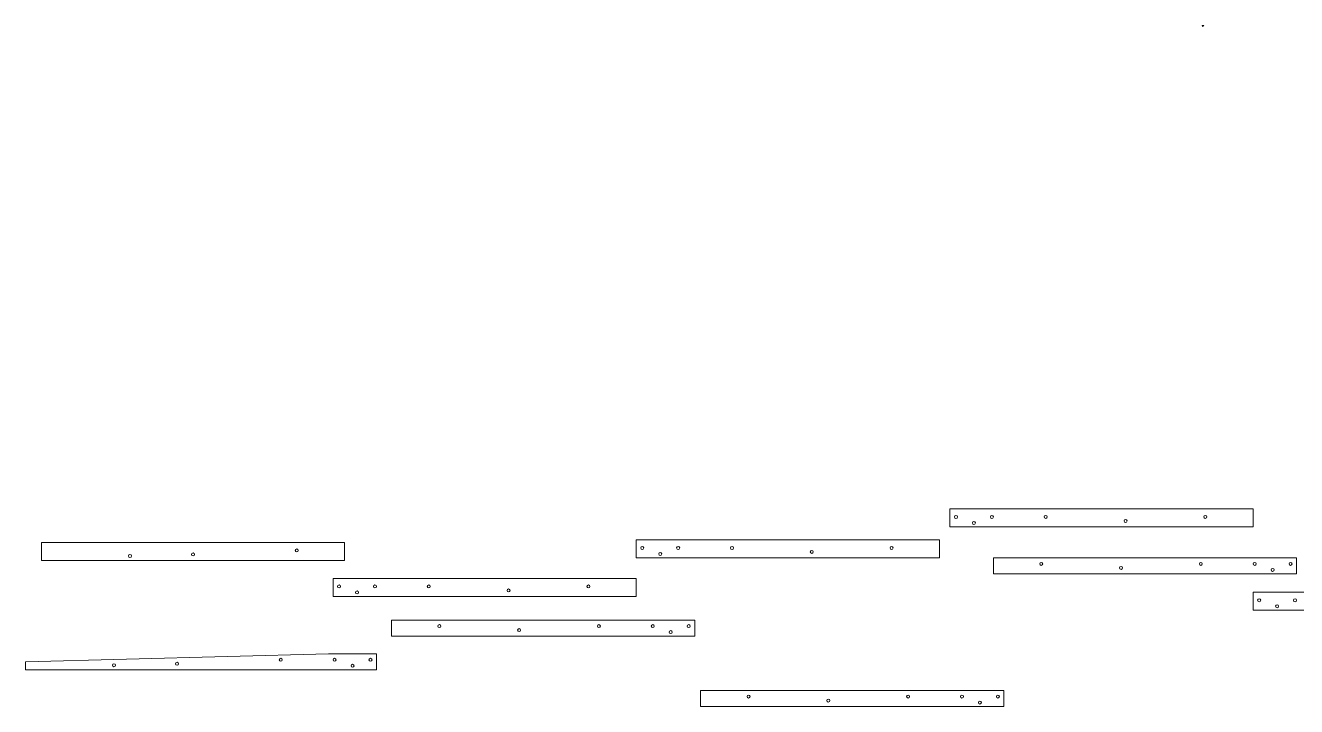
# Model space of a CAD drawing. Header units: inches. Extents: x -4 to 11.8, y 3.2 to 10.3.
# Drawn here: x -4.02 to 0.737, y 3.17 to 5.718 of the extents above; entities that cross this region are included whole.
import ezdxf

# ---------------------------------------------------------------- set-up
doc = ezdxf.new("R2010")
doc.units = ezdxf.units.IN
doc.header["$MEASUREMENT"] = 0

# ---------------------------------------------------------------- blocks, each defined once
blk = doc.blocks.new('block 3')
at = {"color": 7, "lineweight": 5, "true_color": 0xffffff}
blk.add_lwpolyline([(0.5742, 3.9092), (-0.5602, 3.9092)], dxfattribs=at)
blk = doc.blocks.new('block 4')
at = {"color": 7, "lineweight": 5, "true_color": 0xffffff}
blk.add_lwpolyline([(0.5742, 3.9092), (-0.5602, 3.9092), (-0.5602, 3.8421), (0.5742, 3.8421), (0.5742, 3.9092)], dxfattribs=at)
blk = doc.blocks.new('block 5')
at = {"color": 7, "lineweight": 5, "true_color": 0xffffff}
blk.add_open_spline([(-0.1964, 3.8794), (-0.1964, 3.8824), (-0.1989, 3.8849), (-0.202, 3.8849), (-0.2051, 3.8849), (-0.2076, 3.8824), (-0.2076, 3.8794), (-0.2076, 3.8763), (-0.2051, 3.8738), (-0.202, 3.8738), (-0.1989, 3.8738), (-0.1964, 3.8763), (-0.1964, 3.8794), (-0.1964, 3.8794), (-0.1964, 3.8794), (-0.1964, 3.8794)], degree=3, knots=[0, 0, 0, 0, 1, 1, 1, 2, 2, 2, 3, 3, 3, 4, 4, 4, 5, 5, 5, 5], dxfattribs=at)
blk = doc.blocks.new('block 6')
at = {"color": 7, "lineweight": 5, "true_color": 0xffffff}
blk.add_open_spline([(0.4007, 3.8794), (0.4007, 3.8824), (0.3982, 3.8849), (0.3951, 3.8849), (0.392, 3.8849), (0.3895, 3.8824), (0.3895, 3.8794), (0.3895, 3.8763), (0.392, 3.8738), (0.3951, 3.8738), (0.3982, 3.8738), (0.4007, 3.8763), (0.4007, 3.8794), (0.4007, 3.8794), (0.4007, 3.8794), (0.4007, 3.8794)], degree=3, knots=[0, 0, 0, 0, 1, 1, 1, 2, 2, 2, 3, 3, 3, 4, 4, 4, 5, 5, 5, 5], dxfattribs=at)
blk = doc.blocks.new('block 7')
at = {"color": 7, "lineweight": 5, "true_color": 0xffffff}
blk.add_open_spline([(0.1022, 3.8644), (0.1022, 3.8675), (0.0997, 3.87), (0.0966, 3.87), (0.0935, 3.87), (0.091, 3.8675), (0.091, 3.8644), (0.091, 3.8613), (0.0935, 3.8588), (0.0966, 3.8588), (0.0997, 3.8588), (0.1022, 3.8613), (0.1022, 3.8644), (0.1022, 3.8644), (0.1022, 3.8644), (0.1022, 3.8644)], degree=3, knots=[0, 0, 0, 0, 1, 1, 1, 2, 2, 2, 3, 3, 3, 4, 4, 4, 5, 5, 5, 5], dxfattribs=at)
blk = doc.blocks.new('block 8')
at = {"color": 7, "lineweight": 5, "true_color": 0xffffff}
blk.add_open_spline([(-0.5322, 3.8794), (-0.5322, 3.8825), (-0.5347, 3.885), (-0.5378, 3.885), (-0.541, 3.885), (-0.5435, 3.8825), (-0.5435, 3.8794), (-0.5435, 3.8762), (-0.541, 3.8737), (-0.5378, 3.8737), (-0.5347, 3.8737), (-0.5322, 3.8762), (-0.5322, 3.8794), (-0.5322, 3.8794), (-0.5322, 3.8794), (-0.5322, 3.8794)], degree=3, knots=[0, 0, 0, 0, 1, 1, 1, 2, 2, 2, 3, 3, 3, 4, 4, 4, 5, 5, 5, 5], dxfattribs=at)
blk = doc.blocks.new('block 9')
at = {"color": 7, "lineweight": 5, "true_color": 0xffffff}
blk.add_open_spline([(-0.465, 3.857), (-0.465, 3.8601), (-0.4675, 3.8626), (-0.4706, 3.8626), (-0.4738, 3.8626), (-0.4763, 3.8601), (-0.4763, 3.857), (-0.4763, 3.8538), (-0.4738, 3.8513), (-0.4706, 3.8513), (-0.4675, 3.8513), (-0.465, 3.8538), (-0.465, 3.857), (-0.465, 3.857), (-0.465, 3.857), (-0.465, 3.857)], degree=3, knots=[0, 0, 0, 0, 1, 1, 1, 2, 2, 2, 3, 3, 3, 4, 4, 4, 5, 5, 5, 5], dxfattribs=at)
blk = doc.blocks.new('block 10')
at = {"color": 7, "lineweight": 5, "true_color": 0xffffff}
blk.add_open_spline([(-0.3978, 3.8794), (-0.3978, 3.8825), (-0.4003, 3.885), (-0.4035, 3.885), (-0.4066, 3.885), (-0.4091, 3.8825), (-0.4091, 3.8794), (-0.4091, 3.8762), (-0.4066, 3.8737), (-0.4035, 3.8737), (-0.4003, 3.8737), (-0.3978, 3.8762), (-0.3978, 3.8794), (-0.3978, 3.8794), (-0.3978, 3.8794), (-0.3978, 3.8794)], degree=3, knots=[0, 0, 0, 0, 1, 1, 1, 2, 2, 2, 3, 3, 3, 4, 4, 4, 5, 5, 5, 5], dxfattribs=at)
blk = doc.blocks.new('block 2')
for name in ['block 3', 'block 4', 'block 8', 'block 9', 'block 10', 'block 5', 'block 7', 'block 6']:
    blk.add_blockref(name, (0, 0))
blk = doc.blocks.new('block 12')
at = {"color": 7, "lineweight": 5, "true_color": 0xffffff}
blk.add_open_spline([(-0.2131, 3.7037), (-0.2131, 3.7068), (-0.2156, 3.7093), (-0.2187, 3.7093), (-0.2218, 3.7093), (-0.2243, 3.7068), (-0.2243, 3.7037), (-0.2243, 3.7006), (-0.2218, 3.6981), (-0.2187, 3.6981), (-0.2156, 3.6981), (-0.2131, 3.7006), (-0.2131, 3.7037), (-0.2131, 3.7037), (-0.2131, 3.7037), (-0.2131, 3.7037)], degree=3, knots=[0, 0, 0, 0, 1, 1, 1, 2, 2, 2, 3, 3, 3, 4, 4, 4, 5, 5, 5, 5], dxfattribs=at)
blk = doc.blocks.new('block 13')
at = {"color": 7, "lineweight": 5, "true_color": 0xffffff}
blk.add_open_spline([(0.384, 3.7037), (0.384, 3.7068), (0.3815, 3.7093), (0.3784, 3.7093), (0.3753, 3.7093), (0.3728, 3.7068), (0.3728, 3.7037), (0.3728, 3.7006), (0.3753, 3.6981), (0.3784, 3.6981), (0.3815, 3.6981), (0.384, 3.7006), (0.384, 3.7037), (0.384, 3.7037), (0.384, 3.7037), (0.384, 3.7037)], degree=3, knots=[0, 0, 0, 0, 1, 1, 1, 2, 2, 2, 3, 3, 3, 4, 4, 4, 5, 5, 5, 5], dxfattribs=at)
blk = doc.blocks.new('block 14')
at = {"color": 7, "lineweight": 5, "true_color": 0xffffff}
blk.add_open_spline([(0.0854, 3.6888), (0.0854, 3.6919), (0.0829, 3.6943), (0.0798, 3.6943), (0.0768, 3.6943), (0.0743, 3.6919), (0.0743, 3.6888), (0.0743, 3.6857), (0.0768, 3.6832), (0.0798, 3.6832), (0.0829, 3.6832), (0.0854, 3.6857), (0.0854, 3.6888), (0.0854, 3.6888), (0.0854, 3.6888), (0.0854, 3.6888)], degree=3, knots=[0, 0, 0, 0, 1, 1, 1, 2, 2, 2, 3, 3, 3, 4, 4, 4, 5, 5, 5, 5], dxfattribs=at)
blk = doc.blocks.new('block 15')
at = {"color": 7, "lineweight": 5, "true_color": 0xffffff}
blk.add_lwpolyline([(-0.3978, 3.6664), (-0.3978, 3.7261), (0.7366, 3.7261), (0.7366, 3.6664), (-0.3978, 3.6664)], dxfattribs=at)
blk = doc.blocks.new('block 16')
at = {"color": 7, "lineweight": 5, "true_color": 0xffffff}
blk.add_open_spline([(0.5856, 3.7037), (0.5856, 3.7068), (0.583, 3.7094), (0.5799, 3.7094), (0.5768, 3.7094), (0.5742, 3.7068), (0.5742, 3.7037), (0.5742, 3.7006), (0.5768, 3.698), (0.5799, 3.698), (0.583, 3.698), (0.5856, 3.7006), (0.5856, 3.7037), (0.5856, 3.7037), (0.5856, 3.7037), (0.5856, 3.7037)], degree=3, knots=[0, 0, 0, 0, 1, 1, 1, 2, 2, 2, 3, 3, 3, 4, 4, 4, 5, 5, 5, 5], dxfattribs=at)
blk = doc.blocks.new('block 17')
at = {"color": 7, "lineweight": 5, "true_color": 0xffffff}
blk.add_open_spline([(0.6527, 3.6813), (0.6527, 3.6844), (0.6502, 3.687), (0.6471, 3.687), (0.6439, 3.687), (0.6414, 3.6844), (0.6414, 3.6813), (0.6414, 3.6782), (0.6439, 3.6756), (0.6471, 3.6756), (0.6502, 3.6756), (0.6527, 3.6782), (0.6527, 3.6813), (0.6527, 3.6813), (0.6527, 3.6813), (0.6527, 3.6813)], degree=3, knots=[0, 0, 0, 0, 1, 1, 1, 2, 2, 2, 3, 3, 3, 4, 4, 4, 5, 5, 5, 5], dxfattribs=at)
blk = doc.blocks.new('block 18')
at = {"color": 7, "lineweight": 5, "true_color": 0xffffff}
blk.add_open_spline([(0.7199, 3.7037), (0.7199, 3.7068), (0.7174, 3.7094), (0.7142, 3.7094), (0.7111, 3.7094), (0.7086, 3.7068), (0.7086, 3.7037), (0.7086, 3.7006), (0.7111, 3.698), (0.7142, 3.698), (0.7174, 3.698), (0.7199, 3.7006), (0.7199, 3.7037), (0.7199, 3.7037), (0.7199, 3.7037), (0.7199, 3.7037)], degree=3, knots=[0, 0, 0, 0, 1, 1, 1, 2, 2, 2, 3, 3, 3, 4, 4, 4, 5, 5, 5, 5], dxfattribs=at)
blk = doc.blocks.new('block 11')
for name in ['block 15', 'block 12', 'block 14', 'block 13', 'block 16', 'block 17', 'block 18']:
    blk.add_blockref(name, (0, 0))
blk = doc.blocks.new('block 20')
at = {"color": 7, "lineweight": 5, "true_color": 0xffffff}
blk.add_lwpolyline([(1.7087, 3.5975), (0.5742, 3.5975)], dxfattribs=at)
blk = doc.blocks.new('block 21')
at = {"color": 7, "lineweight": 5, "true_color": 0xffffff}
blk.add_lwpolyline([(1.7087, 3.5975), (0.5742, 3.5975), (0.5742, 3.5303), (1.7087, 3.5303), (1.7087, 3.5975)], dxfattribs=at)
blk = doc.blocks.new('block 22')
at = {"color": 7, "lineweight": 5, "true_color": 0xffffff}
blk.add_open_spline([(0.9381, 3.5676), (0.9381, 3.5707), (0.9356, 3.5732), (0.9325, 3.5732), (0.9294, 3.5732), (0.9269, 3.5707), (0.9269, 3.5676), (0.9269, 3.5645), (0.9294, 3.562), (0.9325, 3.562), (0.9356, 3.562), (0.9381, 3.5645), (0.9381, 3.5676), (0.9381, 3.5676), (0.9381, 3.5676), (0.9381, 3.5676)], degree=3, knots=[0, 0, 0, 0, 1, 1, 1, 2, 2, 2, 3, 3, 3, 4, 4, 4, 5, 5, 5, 5], dxfattribs=at)
blk = doc.blocks.new('block 23')
at = {"color": 7, "lineweight": 5, "true_color": 0xffffff}
blk.add_open_spline([(1.5351, 3.5676), (1.5351, 3.5707), (1.5326, 3.5732), (1.5295, 3.5732), (1.5265, 3.5732), (1.5239, 3.5707), (1.5239, 3.5676), (1.5239, 3.5645), (1.5265, 3.562), (1.5295, 3.562), (1.5326, 3.562), (1.5351, 3.5645), (1.5351, 3.5676), (1.5351, 3.5676), (1.5351, 3.5676), (1.5351, 3.5676)], degree=3, knots=[0, 0, 0, 0, 1, 1, 1, 2, 2, 2, 3, 3, 3, 4, 4, 4, 5, 5, 5, 5], dxfattribs=at)
blk = doc.blocks.new('block 24')
at = {"color": 7, "lineweight": 5, "true_color": 0xffffff}
blk.add_open_spline([(1.2366, 3.5527), (1.2366, 3.5558), (1.2341, 3.5583), (1.231, 3.5583), (1.2279, 3.5583), (1.2254, 3.5558), (1.2254, 3.5527), (1.2254, 3.5496), (1.2279, 3.5471), (1.231, 3.5471), (1.2341, 3.5471), (1.2366, 3.5496), (1.2366, 3.5527), (1.2366, 3.5527), (1.2366, 3.5527), (1.2366, 3.5527)], degree=3, knots=[0, 0, 0, 0, 1, 1, 1, 2, 2, 2, 3, 3, 3, 4, 4, 4, 5, 5, 5, 5], dxfattribs=at)
blk = doc.blocks.new('block 25')
at = {"color": 7, "lineweight": 5, "true_color": 0xffffff}
blk.add_open_spline([(0.6023, 3.5676), (0.6023, 3.5708), (0.5997, 3.5733), (0.5966, 3.5733), (0.5935, 3.5733), (0.5909, 3.5708), (0.5909, 3.5676), (0.5909, 3.5645), (0.5935, 3.562), (0.5966, 3.562), (0.5997, 3.562), (0.6023, 3.5645), (0.6023, 3.5676), (0.6023, 3.5676), (0.6023, 3.5676), (0.6023, 3.5676)], degree=3, knots=[0, 0, 0, 0, 1, 1, 1, 2, 2, 2, 3, 3, 3, 4, 4, 4, 5, 5, 5, 5], dxfattribs=at)
blk = doc.blocks.new('block 26')
at = {"color": 7, "lineweight": 5, "true_color": 0xffffff}
blk.add_open_spline([(0.6695, 3.5452), (0.6695, 3.5484), (0.6669, 3.5509), (0.6638, 3.5509), (0.6607, 3.5509), (0.6581, 3.5484), (0.6581, 3.5452), (0.6581, 3.5421), (0.6607, 3.5396), (0.6638, 3.5396), (0.6669, 3.5396), (0.6695, 3.5421), (0.6695, 3.5452), (0.6695, 3.5452), (0.6695, 3.5452), (0.6695, 3.5452)], degree=3, knots=[0, 0, 0, 0, 1, 1, 1, 2, 2, 2, 3, 3, 3, 4, 4, 4, 5, 5, 5, 5], dxfattribs=at)
blk = doc.blocks.new('block 27')
at = {"color": 7, "lineweight": 5, "true_color": 0xffffff}
blk.add_open_spline([(0.7366, 3.5676), (0.7366, 3.5708), (0.7341, 3.5733), (0.731, 3.5733), (0.7278, 3.5733), (0.7253, 3.5708), (0.7253, 3.5676), (0.7253, 3.5645), (0.7278, 3.562), (0.731, 3.562), (0.7341, 3.562), (0.7366, 3.5645), (0.7366, 3.5676), (0.7366, 3.5676), (0.7366, 3.5676), (0.7366, 3.5676)], degree=3, knots=[0, 0, 0, 0, 1, 1, 1, 2, 2, 2, 3, 3, 3, 4, 4, 4, 5, 5, 5, 5], dxfattribs=at)
blk = doc.blocks.new('block 19')
for name in ['block 20', 'block 21', 'block 25', 'block 27', 'block 22', 'block 23', 'block 26', 'block 24']:
    blk.add_blockref(name, (0, 0))
blk = doc.blocks.new('block 196')
at = {"color": 7, "lineweight": 5, "true_color": 0xffffff}
blk.add_lwpolyline([(0.3837, 5.7171), (0.3895, 5.7177), (0.3848, 5.7143), (0.3837, 5.7171)], dxfattribs=at)
blk = doc.blocks.new('block 197')
at = {"true_color": 0xffffff}
blk.add_hatch(color=7, dxfattribs=at).paths.add_polyline_path([(0.3837, 5.7171), (0.3895, 5.7177), (0.3848, 5.7143)])
at = {"lineweight": 0}
blk.add_lwpolyline([(0.3837, 5.7171), (0.3895, 5.7177), (0.3848, 5.7143), (0.3837, 5.7171), (0.3837, 5.7171)], dxfattribs=at)
blk = doc.blocks.new('block 199')
at = {"color": 7, "lineweight": 5, "true_color": 0xffffff}
blk.add_lwpolyline([(-1.734, 3.6493), (-2.8685, 3.6493)], dxfattribs=at)
blk = doc.blocks.new('block 200')
at = {"color": 7, "lineweight": 5, "true_color": 0xffffff}
blk.add_lwpolyline([(-1.734, 3.6493), (-2.8685, 3.6493), (-2.8685, 3.5821), (-1.734, 3.5821), (-1.734, 3.6493)], dxfattribs=at)
blk = doc.blocks.new('block 201')
at = {"color": 7, "lineweight": 5, "true_color": 0xffffff}
blk.add_open_spline([(-2.5046, 3.6194), (-2.5046, 3.6225), (-2.5071, 3.625), (-2.5102, 3.625), (-2.5133, 3.625), (-2.5158, 3.6225), (-2.5158, 3.6194), (-2.5158, 3.6163), (-2.5133, 3.6138), (-2.5102, 3.6138), (-2.5071, 3.6138), (-2.5046, 3.6163), (-2.5046, 3.6194), (-2.5046, 3.6194), (-2.5046, 3.6194), (-2.5046, 3.6194)], degree=3, knots=[0, 0, 0, 0, 1, 1, 1, 2, 2, 2, 3, 3, 3, 4, 4, 4, 5, 5, 5, 5], dxfattribs=at)
blk = doc.blocks.new('block 202')
at = {"color": 7, "lineweight": 5, "true_color": 0xffffff}
blk.add_open_spline([(-1.9076, 3.6194), (-1.9076, 3.6225), (-1.9101, 3.625), (-1.9131, 3.625), (-1.9162, 3.625), (-1.9187, 3.6225), (-1.9187, 3.6194), (-1.9187, 3.6163), (-1.9162, 3.6138), (-1.9131, 3.6138), (-1.9101, 3.6138), (-1.9076, 3.6163), (-1.9076, 3.6194), (-1.9076, 3.6194), (-1.9076, 3.6194), (-1.9076, 3.6194)], degree=3, knots=[0, 0, 0, 0, 1, 1, 1, 2, 2, 2, 3, 3, 3, 4, 4, 4, 5, 5, 5, 5], dxfattribs=at)
blk = doc.blocks.new('block 203')
at = {"color": 7, "lineweight": 5, "true_color": 0xffffff}
blk.add_open_spline([(-2.2061, 3.6045), (-2.2061, 3.6076), (-2.2086, 3.6101), (-2.2117, 3.6101), (-2.2148, 3.6101), (-2.2173, 3.6076), (-2.2173, 3.6045), (-2.2173, 3.6014), (-2.2148, 3.5989), (-2.2117, 3.5989), (-2.2086, 3.5989), (-2.2061, 3.6014), (-2.2061, 3.6045), (-2.2061, 3.6045), (-2.2061, 3.6045), (-2.2061, 3.6045)], degree=3, knots=[0, 0, 0, 0, 1, 1, 1, 2, 2, 2, 3, 3, 3, 4, 4, 4, 5, 5, 5, 5], dxfattribs=at)
blk = doc.blocks.new('block 204')
at = {"color": 7, "lineweight": 5, "true_color": 0xffffff}
blk.add_open_spline([(-2.8404, 3.6194), (-2.8404, 3.6225), (-2.8429, 3.6251), (-2.8461, 3.6251), (-2.8492, 3.6251), (-2.8517, 3.6225), (-2.8517, 3.6194), (-2.8517, 3.6163), (-2.8492, 3.6138), (-2.8461, 3.6138), (-2.8429, 3.6138), (-2.8404, 3.6163), (-2.8404, 3.6194), (-2.8404, 3.6194), (-2.8404, 3.6194), (-2.8404, 3.6194)], degree=3, knots=[0, 0, 0, 0, 1, 1, 1, 2, 2, 2, 3, 3, 3, 4, 4, 4, 5, 5, 5, 5], dxfattribs=at)
blk = doc.blocks.new('block 205')
at = {"color": 7, "lineweight": 5, "true_color": 0xffffff}
blk.add_open_spline([(-2.7732, 3.597), (-2.7732, 3.6001), (-2.7758, 3.6027), (-2.7789, 3.6027), (-2.782, 3.6027), (-2.7846, 3.6001), (-2.7846, 3.597), (-2.7846, 3.5939), (-2.782, 3.5913), (-2.7789, 3.5913), (-2.7758, 3.5913), (-2.7732, 3.5939), (-2.7732, 3.597), (-2.7732, 3.597), (-2.7732, 3.597), (-2.7732, 3.597)], degree=3, knots=[0, 0, 0, 0, 1, 1, 1, 2, 2, 2, 3, 3, 3, 4, 4, 4, 5, 5, 5, 5], dxfattribs=at)
blk = doc.blocks.new('block 206')
at = {"color": 7, "lineweight": 5, "true_color": 0xffffff}
blk.add_open_spline([(-2.7061, 3.6194), (-2.7061, 3.6225), (-2.7086, 3.6251), (-2.7117, 3.6251), (-2.7149, 3.6251), (-2.7174, 3.6225), (-2.7174, 3.6194), (-2.7174, 3.6163), (-2.7149, 3.6138), (-2.7117, 3.6138), (-2.7086, 3.6138), (-2.7061, 3.6163), (-2.7061, 3.6194), (-2.7061, 3.6194), (-2.7061, 3.6194), (-2.7061, 3.6194)], degree=3, knots=[0, 0, 0, 0, 1, 1, 1, 2, 2, 2, 3, 3, 3, 4, 4, 4, 5, 5, 5, 5], dxfattribs=at)
blk = doc.blocks.new('block 198')
for name in ['block 199', 'block 200', 'block 204', 'block 206', 'block 201', 'block 202', 'block 205', 'block 203']:
    blk.add_blockref(name, (0, 0))
blk = doc.blocks.new('block 208')
at = {"color": 7, "lineweight": 5, "true_color": 0xffffff}
blk.add_open_spline([(-2.4652, 3.4711), (-2.4652, 3.4742), (-2.4677, 3.4767), (-2.4708, 3.4767), (-2.4739, 3.4767), (-2.4764, 3.4742), (-2.4764, 3.4711), (-2.4764, 3.468), (-2.4739, 3.4655), (-2.4708, 3.4655), (-2.4677, 3.4655), (-2.4652, 3.468), (-2.4652, 3.4711), (-2.4652, 3.4711), (-2.4652, 3.4711), (-2.4652, 3.4711)], degree=3, knots=[0, 0, 0, 0, 1, 1, 1, 2, 2, 2, 3, 3, 3, 4, 4, 4, 5, 5, 5, 5], dxfattribs=at)
blk = doc.blocks.new('block 209')
at = {"color": 7, "lineweight": 5, "true_color": 0xffffff}
blk.add_open_spline([(-1.8682, 3.4711), (-1.8682, 3.4742), (-1.8707, 3.4767), (-1.8738, 3.4767), (-1.8769, 3.4767), (-1.8794, 3.4742), (-1.8794, 3.4711), (-1.8794, 3.468), (-1.8769, 3.4655), (-1.8738, 3.4655), (-1.8707, 3.4655), (-1.8682, 3.468), (-1.8682, 3.4711), (-1.8682, 3.4711), (-1.8682, 3.4711), (-1.8682, 3.4711)], degree=3, knots=[0, 0, 0, 0, 1, 1, 1, 2, 2, 2, 3, 3, 3, 4, 4, 4, 5, 5, 5, 5], dxfattribs=at)
blk = doc.blocks.new('block 210')
at = {"color": 7, "lineweight": 5, "true_color": 0xffffff}
blk.add_open_spline([(-2.1667, 3.4562), (-2.1667, 3.4592), (-2.1692, 3.4617), (-2.1723, 3.4617), (-2.1754, 3.4617), (-2.1779, 3.4592), (-2.1779, 3.4562), (-2.1779, 3.4531), (-2.1754, 3.4506), (-2.1723, 3.4506), (-2.1692, 3.4506), (-2.1667, 3.4531), (-2.1667, 3.4562), (-2.1667, 3.4562), (-2.1667, 3.4562), (-2.1667, 3.4562)], degree=3, knots=[0, 0, 0, 0, 1, 1, 1, 2, 2, 2, 3, 3, 3, 4, 4, 4, 5, 5, 5, 5], dxfattribs=at)
blk = doc.blocks.new('block 211')
at = {"color": 7, "lineweight": 5, "true_color": 0xffffff}
blk.add_lwpolyline([(-2.65, 3.4338), (-2.65, 3.4935), (-1.5155, 3.4935), (-1.5155, 3.4338), (-2.65, 3.4338)], dxfattribs=at)
blk = doc.blocks.new('block 212')
at = {"color": 7, "lineweight": 5, "true_color": 0xffffff}
blk.add_open_spline([(-1.6666, 3.4711), (-1.6666, 3.4742), (-1.6691, 3.4768), (-1.6723, 3.4768), (-1.6754, 3.4768), (-1.6779, 3.4742), (-1.6779, 3.4711), (-1.6779, 3.468), (-1.6754, 3.4654), (-1.6723, 3.4654), (-1.6691, 3.4654), (-1.6666, 3.468), (-1.6666, 3.4711), (-1.6666, 3.4711), (-1.6666, 3.4711), (-1.6666, 3.4711)], degree=3, knots=[0, 0, 0, 0, 1, 1, 1, 2, 2, 2, 3, 3, 3, 4, 4, 4, 5, 5, 5, 5], dxfattribs=at)
blk = doc.blocks.new('block 213')
at = {"color": 7, "lineweight": 5, "true_color": 0xffffff}
blk.add_open_spline([(-1.5994, 3.4487), (-1.5994, 3.4518), (-1.602, 3.4543), (-1.6051, 3.4543), (-1.6082, 3.4543), (-1.6108, 3.4518), (-1.6108, 3.4487), (-1.6108, 3.4456), (-1.6082, 3.443), (-1.6051, 3.443), (-1.602, 3.443), (-1.5994, 3.4456), (-1.5994, 3.4487), (-1.5994, 3.4487), (-1.5994, 3.4487), (-1.5994, 3.4487)], degree=3, knots=[0, 0, 0, 0, 1, 1, 1, 2, 2, 2, 3, 3, 3, 4, 4, 4, 5, 5, 5, 5], dxfattribs=at)
blk = doc.blocks.new('block 214')
at = {"color": 7, "lineweight": 5, "true_color": 0xffffff}
blk.add_open_spline([(-1.5322, 3.4711), (-1.5322, 3.4742), (-1.5348, 3.4768), (-1.5379, 3.4768), (-1.541, 3.4768), (-1.5436, 3.4742), (-1.5436, 3.4711), (-1.5436, 3.468), (-1.541, 3.4654), (-1.5379, 3.4654), (-1.5348, 3.4654), (-1.5322, 3.468), (-1.5322, 3.4711), (-1.5322, 3.4711), (-1.5322, 3.4711), (-1.5322, 3.4711)], degree=3, knots=[0, 0, 0, 0, 1, 1, 1, 2, 2, 2, 3, 3, 3, 4, 4, 4, 5, 5, 5, 5], dxfattribs=at)
blk = doc.blocks.new('block 207')
for name in ['block 211', 'block 208', 'block 209', 'block 212', 'block 214', 'block 210', 'block 213']:
    blk.add_blockref(name, (0, 0))
blk = doc.blocks.new('block 216')
at = {"color": 7, "lineweight": 5, "true_color": 0xffffff}
blk.add_open_spline([(-3.6228, 3.7335), (-3.6228, 3.7366), (-3.6253, 3.7391), (-3.6284, 3.7391), (-3.6315, 3.7391), (-3.634, 3.7366), (-3.634, 3.7335), (-3.634, 3.7304), (-3.6315, 3.7279), (-3.6284, 3.7279), (-3.6253, 3.7279), (-3.6228, 3.7304), (-3.6228, 3.7335), (-3.6228, 3.7335), (-3.6228, 3.7335), (-3.6228, 3.7335)], degree=3, knots=[0, 0, 0, 0, 1, 1, 1, 2, 2, 2, 3, 3, 3, 4, 4, 4, 5, 5, 5, 5], dxfattribs=at)
blk = doc.blocks.new('block 217')
at = {"color": 7, "lineweight": 5, "true_color": 0xffffff}
blk.add_open_spline([(-2.9988, 3.7541), (-2.9988, 3.7572), (-3.0013, 3.7597), (-3.0044, 3.7597), (-3.0075, 3.7597), (-3.01, 3.7572), (-3.01, 3.7541), (-3.01, 3.751), (-3.0075, 3.7485), (-3.0044, 3.7485), (-3.0013, 3.7485), (-2.9988, 3.751), (-2.9988, 3.7541), (-2.9988, 3.7541), (-2.9988, 3.7541), (-2.9988, 3.7541)], degree=3, knots=[0, 0, 0, 0, 1, 1, 1, 2, 2, 2, 3, 3, 3, 4, 4, 4, 5, 5, 5, 5], dxfattribs=at)
blk = doc.blocks.new('block 218')
at = {"color": 7, "lineweight": 5, "true_color": 0xffffff}
blk.add_open_spline([(-3.3869, 3.7392), (-3.3869, 3.7423), (-3.3894, 3.7448), (-3.3925, 3.7448), (-3.3956, 3.7448), (-3.3981, 3.7423), (-3.3981, 3.7392), (-3.3981, 3.7361), (-3.3956, 3.7336), (-3.3925, 3.7336), (-3.3894, 3.7336), (-3.3869, 3.7361), (-3.3869, 3.7392), (-3.3869, 3.7392), (-3.3869, 3.7392), (-3.3869, 3.7392)], degree=3, knots=[0, 0, 0, 0, 1, 1, 1, 2, 2, 2, 3, 3, 3, 4, 4, 4, 5, 5, 5, 5], dxfattribs=at)
blk = doc.blocks.new('block 219')
at = {"color": 7, "lineweight": 5, "true_color": 0xffffff}
blk.add_lwpolyline([(-2.8252, 3.7168), (-2.8252, 3.784), (-3.9597, 3.784), (-3.9597, 3.7168), (-2.8252, 3.7168)], dxfattribs=at)
blk = doc.blocks.new('block 215')
for name in ['block 219', 'block 217', 'block 216', 'block 218']:
    blk.add_blockref(name, (0, 0))
blk = doc.blocks.new('block 221')
at = {"color": 7, "lineweight": 5, "true_color": 0xffffff}
blk.add_lwpolyline([(-2.8852, 3.3676), (-2.7061, 3.3676), (-2.7061, 3.3079), (-4.0196, 3.3079), (-4.0196, 3.3377), (-2.8852, 3.3676)], dxfattribs=at)
blk = doc.blocks.new('block 222')
at = {"color": 7, "lineweight": 5, "true_color": 0xffffff}
blk.add_open_spline([(-3.6827, 3.3246), (-3.6827, 3.3277), (-3.6852, 3.3302), (-3.6883, 3.3302), (-3.6914, 3.3302), (-3.6939, 3.3277), (-3.6939, 3.3246), (-3.6939, 3.3215), (-3.6914, 3.319), (-3.6883, 3.319), (-3.6852, 3.319), (-3.6827, 3.3215), (-3.6827, 3.3246), (-3.6827, 3.3246), (-3.6827, 3.3246), (-3.6827, 3.3246)], degree=3, knots=[0, 0, 0, 0, 1, 1, 1, 2, 2, 2, 3, 3, 3, 4, 4, 4, 5, 5, 5, 5], dxfattribs=at)
blk = doc.blocks.new('block 223')
at = {"color": 7, "lineweight": 5, "true_color": 0xffffff}
blk.add_open_spline([(-3.0587, 3.3452), (-3.0587, 3.3483), (-3.0612, 3.3508), (-3.0643, 3.3508), (-3.0674, 3.3508), (-3.0699, 3.3483), (-3.0699, 3.3452), (-3.0699, 3.3421), (-3.0674, 3.3396), (-3.0643, 3.3396), (-3.0612, 3.3396), (-3.0587, 3.3421), (-3.0587, 3.3452), (-3.0587, 3.3452), (-3.0587, 3.3452), (-3.0587, 3.3452)], degree=3, knots=[0, 0, 0, 0, 1, 1, 1, 2, 2, 2, 3, 3, 3, 4, 4, 4, 5, 5, 5, 5], dxfattribs=at)
blk = doc.blocks.new('block 224')
at = {"color": 7, "lineweight": 5, "true_color": 0xffffff}
blk.add_open_spline([(-3.4468, 3.3303), (-3.4468, 3.3334), (-3.4493, 3.3358), (-3.4524, 3.3358), (-3.4555, 3.3358), (-3.458, 3.3334), (-3.458, 3.3303), (-3.458, 3.3272), (-3.4555, 3.3247), (-3.4524, 3.3247), (-3.4493, 3.3247), (-3.4468, 3.3272), (-3.4468, 3.3303), (-3.4468, 3.3303), (-3.4468, 3.3303), (-3.4468, 3.3303)], degree=3, knots=[0, 0, 0, 0, 1, 1, 1, 2, 2, 2, 3, 3, 3, 4, 4, 4, 5, 5, 5, 5], dxfattribs=at)
blk = doc.blocks.new('block 225')
at = {"color": 7, "lineweight": 5, "true_color": 0xffffff}
blk.add_open_spline([(-2.8571, 3.3452), (-2.8571, 3.3483), (-2.8597, 3.3509), (-2.8628, 3.3509), (-2.8659, 3.3509), (-2.8685, 3.3483), (-2.8685, 3.3452), (-2.8685, 3.3421), (-2.8659, 3.3395), (-2.8628, 3.3395), (-2.8597, 3.3395), (-2.8571, 3.3421), (-2.8571, 3.3452), (-2.8571, 3.3452), (-2.8571, 3.3452), (-2.8571, 3.3452)], degree=3, knots=[0, 0, 0, 0, 1, 1, 1, 2, 2, 2, 3, 3, 3, 4, 4, 4, 5, 5, 5, 5], dxfattribs=at)
blk = doc.blocks.new('block 226')
at = {"color": 7, "lineweight": 5, "true_color": 0xffffff}
blk.add_open_spline([(-2.7899, 3.3228), (-2.7899, 3.3259), (-2.7925, 3.3285), (-2.7956, 3.3285), (-2.7988, 3.3285), (-2.8013, 3.3259), (-2.8013, 3.3228), (-2.8013, 3.3197), (-2.7988, 3.3171), (-2.7956, 3.3171), (-2.7925, 3.3171), (-2.7899, 3.3197), (-2.7899, 3.3228), (-2.7899, 3.3228), (-2.7899, 3.3228), (-2.7899, 3.3228)], degree=3, knots=[0, 0, 0, 0, 1, 1, 1, 2, 2, 2, 3, 3, 3, 4, 4, 4, 5, 5, 5, 5], dxfattribs=at)
blk = doc.blocks.new('block 227')
at = {"color": 7, "lineweight": 5, "true_color": 0xffffff}
blk.add_open_spline([(-2.7228, 3.3452), (-2.7228, 3.3483), (-2.7253, 3.3509), (-2.7284, 3.3509), (-2.7316, 3.3509), (-2.7341, 3.3483), (-2.7341, 3.3452), (-2.7341, 3.3421), (-2.7316, 3.3395), (-2.7284, 3.3395), (-2.7253, 3.3395), (-2.7228, 3.3421), (-2.7228, 3.3452), (-2.7228, 3.3452), (-2.7228, 3.3452), (-2.7228, 3.3452)], degree=3, knots=[0, 0, 0, 0, 1, 1, 1, 2, 2, 2, 3, 3, 3, 4, 4, 4, 5, 5, 5, 5], dxfattribs=at)
blk = doc.blocks.new('block 220')
for name in ['block 221', 'block 222', 'block 224', 'block 223', 'block 225', 'block 227', 'block 226']:
    blk.add_blockref(name, (0, 0))
blk = doc.blocks.new('block 229')
at = {"color": 7, "lineweight": 5, "true_color": 0xffffff}
blk.add_lwpolyline([(-0.5996, 3.7933), (-1.734, 3.7933)], dxfattribs=at)
blk = doc.blocks.new('block 230')
at = {"color": 7, "lineweight": 5, "true_color": 0xffffff}
blk.add_lwpolyline([(-0.5996, 3.7933), (-1.734, 3.7933), (-1.734, 3.7261), (-0.5996, 3.7261), (-0.5996, 3.7933)], dxfattribs=at)
blk = doc.blocks.new('block 231')
at = {"color": 7, "lineweight": 5, "true_color": 0xffffff}
blk.add_open_spline([(-1.3702, 3.7634), (-1.3702, 3.7665), (-1.3727, 3.769), (-1.3758, 3.769), (-1.3789, 3.769), (-1.3814, 3.7665), (-1.3814, 3.7634), (-1.3814, 3.7603), (-1.3789, 3.7578), (-1.3758, 3.7578), (-1.3727, 3.7578), (-1.3702, 3.7603), (-1.3702, 3.7634), (-1.3702, 3.7634), (-1.3702, 3.7634), (-1.3702, 3.7634)], degree=3, knots=[0, 0, 0, 0, 1, 1, 1, 2, 2, 2, 3, 3, 3, 4, 4, 4, 5, 5, 5, 5], dxfattribs=at)
blk = doc.blocks.new('block 232')
at = {"color": 7, "lineweight": 5, "true_color": 0xffffff}
blk.add_open_spline([(-0.7731, 3.7634), (-0.7731, 3.7665), (-0.7756, 3.769), (-0.7787, 3.769), (-0.7818, 3.769), (-0.7843, 3.7665), (-0.7843, 3.7634), (-0.7843, 3.7603), (-0.7818, 3.7578), (-0.7787, 3.7578), (-0.7756, 3.7578), (-0.7731, 3.7603), (-0.7731, 3.7634), (-0.7731, 3.7634), (-0.7731, 3.7634), (-0.7731, 3.7634)], degree=3, knots=[0, 0, 0, 0, 1, 1, 1, 2, 2, 2, 3, 3, 3, 4, 4, 4, 5, 5, 5, 5], dxfattribs=at)
blk = doc.blocks.new('block 233')
at = {"color": 7, "lineweight": 5, "true_color": 0xffffff}
blk.add_open_spline([(-1.0716, 3.7485), (-1.0716, 3.7516), (-1.0741, 3.7541), (-1.0772, 3.7541), (-1.0803, 3.7541), (-1.0828, 3.7516), (-1.0828, 3.7485), (-1.0828, 3.7454), (-1.0803, 3.7429), (-1.0772, 3.7429), (-1.0741, 3.7429), (-1.0716, 3.7454), (-1.0716, 3.7485), (-1.0716, 3.7485), (-1.0716, 3.7485), (-1.0716, 3.7485)], degree=3, knots=[0, 0, 0, 0, 1, 1, 1, 2, 2, 2, 3, 3, 3, 4, 4, 4, 5, 5, 5, 5], dxfattribs=at)
blk = doc.blocks.new('block 234')
at = {"color": 7, "lineweight": 5, "true_color": 0xffffff}
blk.add_open_spline([(-1.706, 3.7634), (-1.706, 3.7665), (-1.7085, 3.7691), (-1.7116, 3.7691), (-1.7148, 3.7691), (-1.7173, 3.7665), (-1.7173, 3.7634), (-1.7173, 3.7603), (-1.7148, 3.7577), (-1.7116, 3.7577), (-1.7085, 3.7577), (-1.706, 3.7603), (-1.706, 3.7634), (-1.706, 3.7634), (-1.706, 3.7634), (-1.706, 3.7634)], degree=3, knots=[0, 0, 0, 0, 1, 1, 1, 2, 2, 2, 3, 3, 3, 4, 4, 4, 5, 5, 5, 5], dxfattribs=at)
blk = doc.blocks.new('block 235')
at = {"color": 7, "lineweight": 5, "true_color": 0xffffff}
blk.add_open_spline([(-1.6388, 3.741), (-1.6388, 3.7441), (-1.6413, 3.7467), (-1.6445, 3.7467), (-1.6476, 3.7467), (-1.6501, 3.7441), (-1.6501, 3.741), (-1.6501, 3.7379), (-1.6476, 3.7353), (-1.6445, 3.7353), (-1.6413, 3.7353), (-1.6388, 3.7379), (-1.6388, 3.741), (-1.6388, 3.741), (-1.6388, 3.741), (-1.6388, 3.741)], degree=3, knots=[0, 0, 0, 0, 1, 1, 1, 2, 2, 2, 3, 3, 3, 4, 4, 4, 5, 5, 5, 5], dxfattribs=at)
blk = doc.blocks.new('block 236')
at = {"color": 7, "lineweight": 5, "true_color": 0xffffff}
blk.add_open_spline([(-1.5716, 3.7634), (-1.5716, 3.7665), (-1.5742, 3.7691), (-1.5773, 3.7691), (-1.5804, 3.7691), (-1.583, 3.7665), (-1.583, 3.7634), (-1.583, 3.7603), (-1.5804, 3.7577), (-1.5773, 3.7577), (-1.5742, 3.7577), (-1.5716, 3.7603), (-1.5716, 3.7634), (-1.5716, 3.7634), (-1.5716, 3.7634), (-1.5716, 3.7634)], degree=3, knots=[0, 0, 0, 0, 1, 1, 1, 2, 2, 2, 3, 3, 3, 4, 4, 4, 5, 5, 5, 5], dxfattribs=at)
blk = doc.blocks.new('block 228')
for name in ['block 229', 'block 230', 'block 234', 'block 236', 'block 231', 'block 232', 'block 235', 'block 233']:
    blk.add_blockref(name, (0, 0))
blk = doc.blocks.new('block 238')
at = {"color": 7, "lineweight": 5, "true_color": 0xffffff}
blk.add_open_spline([(-1.3083, 3.2075), (-1.3083, 3.2105), (-1.3109, 3.213), (-1.314, 3.213), (-1.3171, 3.213), (-1.3196, 3.2105), (-1.3196, 3.2075), (-1.3196, 3.2043), (-1.3171, 3.2019), (-1.314, 3.2019), (-1.3109, 3.2019), (-1.3083, 3.2043), (-1.3083, 3.2075), (-1.3083, 3.2075), (-1.3083, 3.2075), (-1.3083, 3.2075)], degree=3, knots=[0, 0, 0, 0, 1, 1, 1, 2, 2, 2, 3, 3, 3, 4, 4, 4, 5, 5, 5, 5], dxfattribs=at)
blk = doc.blocks.new('block 239')
at = {"color": 7, "lineweight": 5, "true_color": 0xffffff}
blk.add_open_spline([(-0.7113, 3.2075), (-0.7113, 3.2105), (-0.7138, 3.213), (-0.7169, 3.213), (-0.72, 3.213), (-0.7225, 3.2105), (-0.7225, 3.2075), (-0.7225, 3.2043), (-0.72, 3.2019), (-0.7169, 3.2019), (-0.7138, 3.2019), (-0.7113, 3.2043), (-0.7113, 3.2075), (-0.7113, 3.2075), (-0.7113, 3.2075), (-0.7113, 3.2075)], degree=3, knots=[0, 0, 0, 0, 1, 1, 1, 2, 2, 2, 3, 3, 3, 4, 4, 4, 5, 5, 5, 5], dxfattribs=at)
blk = doc.blocks.new('block 240')
at = {"color": 7, "lineweight": 5, "true_color": 0xffffff}
blk.add_open_spline([(-1.0098, 3.1925), (-1.0098, 3.1956), (-1.0123, 3.1981), (-1.0154, 3.1981), (-1.0185, 3.1981), (-1.021, 3.1956), (-1.021, 3.1925), (-1.021, 3.1894), (-1.0185, 3.1869), (-1.0154, 3.1869), (-1.0123, 3.1869), (-1.0098, 3.1894), (-1.0098, 3.1925), (-1.0098, 3.1925), (-1.0098, 3.1925), (-1.0098, 3.1925)], degree=3, knots=[0, 0, 0, 0, 1, 1, 1, 2, 2, 2, 3, 3, 3, 4, 4, 4, 5, 5, 5, 5], dxfattribs=at)
blk = doc.blocks.new('block 241')
at = {"color": 7, "lineweight": 5, "true_color": 0xffffff}
blk.add_lwpolyline([(-1.4931, 3.1701), (-1.4931, 3.2298), (-0.3586, 3.2298), (-0.3586, 3.1701), (-1.4931, 3.1701)], dxfattribs=at)
blk = doc.blocks.new('block 242')
at = {"color": 7, "lineweight": 5, "true_color": 0xffffff}
blk.add_open_spline([(-0.5097, 3.2075), (-0.5097, 3.2106), (-0.5122, 3.2131), (-0.5154, 3.2131), (-0.5185, 3.2131), (-0.521, 3.2106), (-0.521, 3.2075), (-0.521, 3.2043), (-0.5185, 3.2018), (-0.5154, 3.2018), (-0.5122, 3.2018), (-0.5097, 3.2043), (-0.5097, 3.2075), (-0.5097, 3.2075), (-0.5097, 3.2075), (-0.5097, 3.2075)], degree=3, knots=[0, 0, 0, 0, 1, 1, 1, 2, 2, 2, 3, 3, 3, 4, 4, 4, 5, 5, 5, 5], dxfattribs=at)
blk = doc.blocks.new('block 243')
at = {"color": 7, "lineweight": 5, "true_color": 0xffffff}
blk.add_open_spline([(-0.4425, 3.185), (-0.4425, 3.1882), (-0.4451, 3.1907), (-0.4482, 3.1907), (-0.4513, 3.1907), (-0.4539, 3.1882), (-0.4539, 3.185), (-0.4539, 3.1819), (-0.4513, 3.1794), (-0.4482, 3.1794), (-0.4451, 3.1794), (-0.4425, 3.1819), (-0.4425, 3.185), (-0.4425, 3.185), (-0.4425, 3.185), (-0.4425, 3.185)], degree=3, knots=[0, 0, 0, 0, 1, 1, 1, 2, 2, 2, 3, 3, 3, 4, 4, 4, 5, 5, 5, 5], dxfattribs=at)
blk = doc.blocks.new('block 244')
at = {"color": 7, "lineweight": 5, "true_color": 0xffffff}
blk.add_open_spline([(-0.3754, 3.2075), (-0.3754, 3.2106), (-0.3779, 3.2131), (-0.381, 3.2131), (-0.3842, 3.2131), (-0.3867, 3.2106), (-0.3867, 3.2075), (-0.3867, 3.2043), (-0.3842, 3.2018), (-0.381, 3.2018), (-0.3779, 3.2018), (-0.3754, 3.2043), (-0.3754, 3.2075), (-0.3754, 3.2075), (-0.3754, 3.2075), (-0.3754, 3.2075)], degree=3, knots=[0, 0, 0, 0, 1, 1, 1, 2, 2, 2, 3, 3, 3, 4, 4, 4, 5, 5, 5, 5], dxfattribs=at)
blk = doc.blocks.new('block 237')
for name in ['block 241', 'block 238', 'block 240', 'block 239', 'block 242', 'block 243', 'block 244']:
    blk.add_blockref(name, (0, 0))

msp = doc.modelspace()

# ---------------------------------------------------------------- block references
for name in ['block 196', 'block 197', 'block 2', 'block 215', 'block 228', 'block 11', 'block 198', 'block 19', 'block 207', 'block 220', 'block 237']:
    msp.add_blockref(name, (0, 0))

doc.saveas('drawing.dxf')
